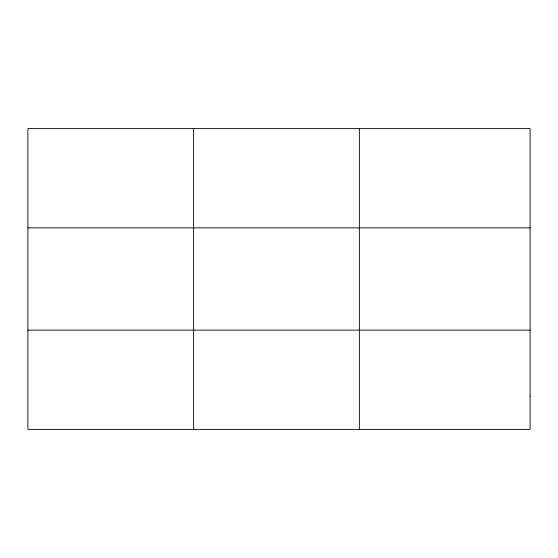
<?xml version="1.0" encoding="UTF-8"?>
<svg xmlns="http://www.w3.org/2000/svg" width="558" height="558" viewBox="0 0 558 558"><rect width="100%" height="100%" fill="white"/><g stroke="black" fill="none" stroke-linecap="round" stroke-linejoin="round"><path stroke-width="0.84" d="M193.626 429.388L193.626 128.612M359.352 429.388L359.352 128.612M27.9 227.866L530.1 227.866M27.9 330.134L530.1 330.134M530.1 396.299L530.1 429.388L27.9 429.388L27.9 128.612L530.1 128.612L530.1 396.299"/></g></svg>
